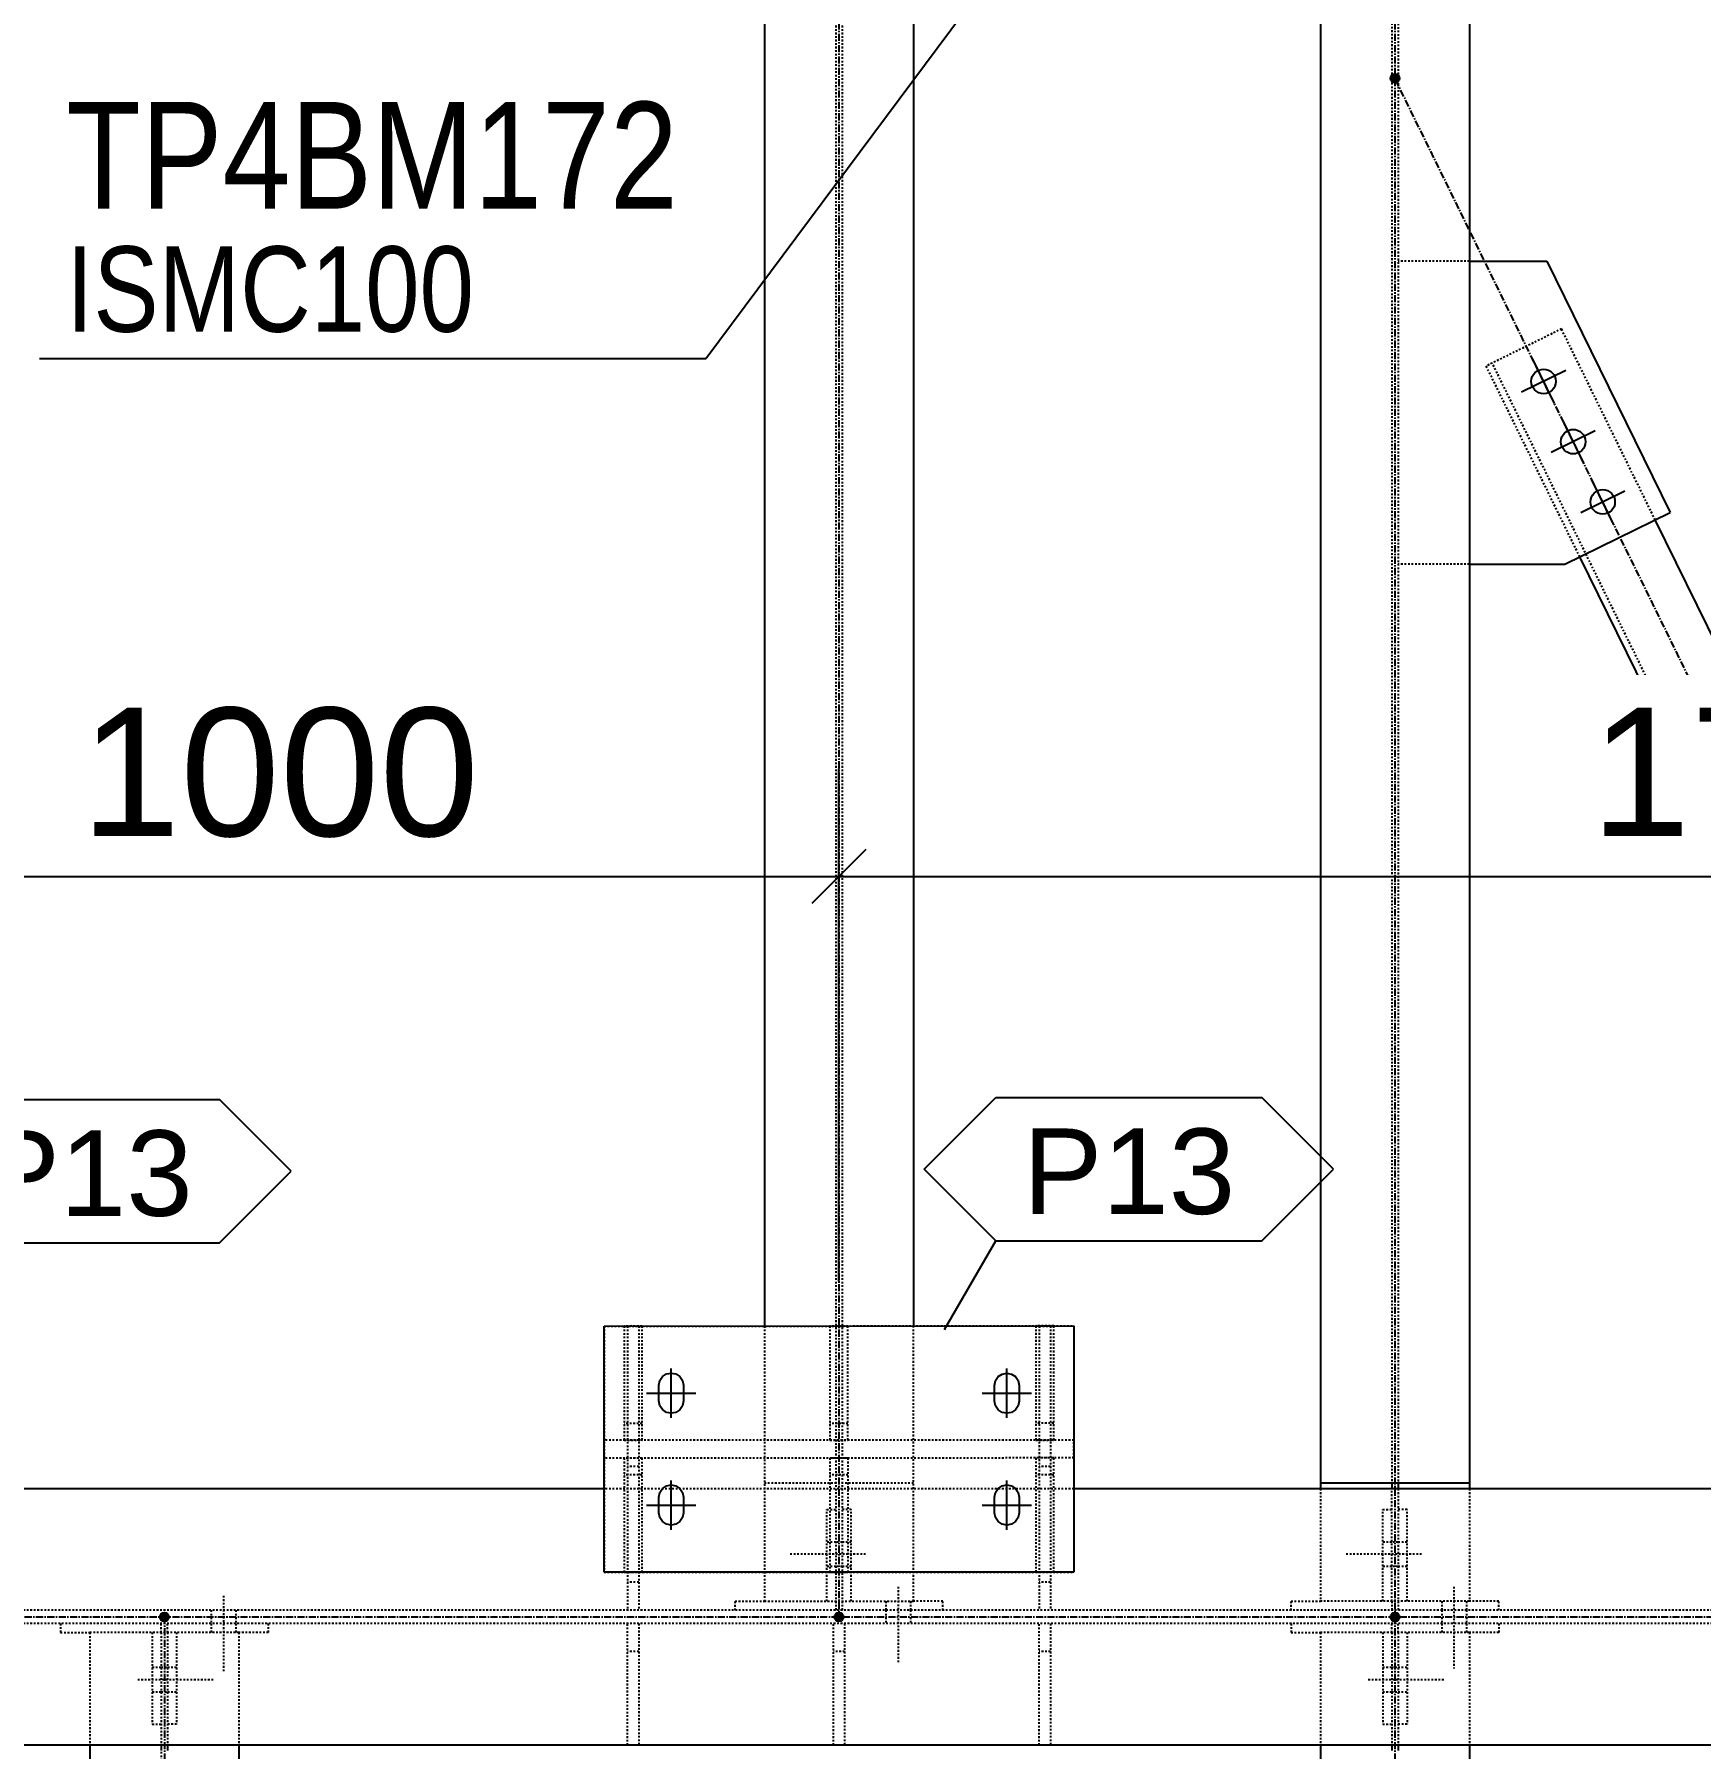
# Model space of a CAD drawing. Header units: millimetres. Extents: x 2102 to 21371, y 12217 to 26594.
# Drawn here: x 15116 to 16605, y 16403 to 17935 of the extents above; entities that cross this region are included whole.
import ezdxf

# ---------------------------------------------------------------- set-up
doc = ezdxf.new("R2010")
doc.units = ezdxf.units.MM
doc.linetypes.add('CENTER', pattern=[12.7, 7.9375, -1.5875, 1.5875, -1.5875])
doc.linetypes.add('DXK_LINE_DOT2', pattern=[3.9198, 1.9599, -1.9599])
for name, color, linetype in [('1', 7, 'Continuous'), ('2', 7, 'Continuous'), ('4', 7, 'Continuous'), ('6', 7, 'Continuous'), ('7', 7, 'Continuous'), ('8', 7, 'Continuous')]:
    doc.layers.add(name, color=color, linetype=linetype)
doc.styles.add('Arial', font='arial.ttf', dxfattribs={"height": 0.2})
doc.styles.add('Arial Narrow', font='ARIALN.TTF', dxfattribs={"height": 0.2})

# ---------------------------------------------------------------- blocks, each defined once
blk = doc.blocks.new('Part-116860372-114981 - 114867')
at = {"layer": '1', "color": 6, "linetype": 'DXK_LINE_DOT2'}
for p, q in [((18841.8, 15464), (18316.8, 15464)), ((20025.6, 15328.3), (9338.1, 15328.3)), ((20025.6, 15313.4), (9338.1, 15313.4)), ((20184.3, 15177.7), (14135.7, 15177.7))]:
    blk.add_line(p, q, dxfattribs=at)
at = {"layer": '2', "color": 2, "linetype": 'Continuous'}
for p, q in [((18316.8, 15464), (17591.8, 15464)), ((20025.6, 15464), (18841.8, 15464)), ((20044.3, 15177.7), (9338.1, 15177.7))]:
    blk.add_line(p, q, dxfattribs=at)
at = {"layer": '4', "color": 4, "linetype": 'CENTER'}
blk.add_line((9338.1, 15320.8), (20200.6, 15320.8), dxfattribs=at)
blk = doc.blocks.new('Part-116860372-114985 - 114867')
at = {"layer": '4', "linetype": 'Continuous'}
blk.add_hatch(color=4, dxfattribs=at).paths.add_polyline_path([(19200.6, 15315.8, -1), (19200.6, 15325.8, -1)])
at = {"layer": '1', "color": 6, "linetype": 'DXK_LINE_DOT2'}
for p, q in [((19197, 18908.3), (19197, 15470.2)), ((19204.1, 17626.2), (19204.1, 15470.2)), ((19117.3, 15464), (19117.3, 15338.3)), ((19197, 15338.3), (19197, 15464)), ((19204.1, 15464), (19204.1, 15338.3)), ((19283.8, 15464), (19283.8, 15338.3)), ((19283.8, 15338.3), (19117.3, 15338.3))]:
    blk.add_line(p, q, dxfattribs=at)
at = {"layer": '2', "color": 2, "linetype": 'Continuous'}
for p, q in [((19117.3, 18914.6), (19117.3, 15464)), ((19283.8, 18914.6), (19283.8, 15464)), ((19283.8, 15470.2), (19117.3, 15470.2)), ((19197, 15470.2), (19197, 15464)), ((19204.1, 15470.2), (19204.1, 15464))]:
    blk.add_line(p, q, dxfattribs=at)
at = {"layer": '4', "color": 4, "linetype": 'CENTER'}
blk.add_line((19200.6, 19070.8), (19200.6, 15320.8), dxfattribs=at)
at = {"layer": '4', "color": 4, "linetype": 'Continuous'}
blk.add_circle((19200.6, 15320.8), 5, dxfattribs=at)
blk = doc.blocks.new('Bolt-116860372-115288 - 114867')
at = {"layer": '1', "color": 1, "linetype": 'DXK_LINE_DOT2'}
for p, q in [((17891.6, 15344.5), (17891.6, 15259.5)), ((17877.9, 15328.3), (17877.9, 15313.4)), ((17905.4, 15328.3), (17905.4, 15313.4)), ((17877.9, 15313.4), (17877.9, 15303.4)), ((17905.4, 15313.4), (17905.4, 15303.4))]:
    blk.add_line(p, q, dxfattribs=at)
blk = doc.blocks.new('Part-116860372-114989 - 114867')
at = {"layer": '4', "linetype": 'Continuous'}
blk.add_hatch(color=4, dxfattribs=at).paths.add_polyline_path([(18579.3, 15315.8, -1), (18579.3, 15325.8, -1)])
at = {"layer": '1', "color": 6, "linetype": 'DXK_LINE_DOT2'}
for p, q in [((18575.8, 19054.6), (18575.8, 15338.3)), ((18582.9, 19054.6), (18582.9, 15338.3)), ((18496.1, 15645.8), (18496.1, 15338.3)), ((18662.6, 15338.3), (18662.6, 15645.8)), ((18662.6, 15470.2), (18496.1, 15470.2)), ((18496.1, 15338.3), (18662.6, 15338.3))]:
    blk.add_line(p, q, dxfattribs=at)
at = {"layer": '2', "color": 2, "linetype": 'Continuous'}
for p, q in [((18496.1, 18745.8), (18496.1, 15645.8)), ((18662.6, 18745.8), (18662.6, 15645.8))]:
    blk.add_line(p, q, dxfattribs=at)
at = {"layer": '4', "color": 4, "linetype": 'CENTER'}
blk.add_line((18579.3, 19070.8), (18579.3, 15320.8), dxfattribs=at)
at = {"layer": '4', "color": 4, "linetype": 'Continuous'}
blk.add_circle((18579.3, 15320.8), 5, dxfattribs=at)
blk = doc.blocks.new('Part-116860372-114995 - 114867')
at = {"layer": '4', "linetype": 'Continuous'}
blk.add_hatch(color=4, dxfattribs=at).paths.add_polyline_path([(19200.6, 15315.8, -1), (19200.6, 15325.8, -1)])
at = {"layer": '1', "color": 6, "linetype": 'DXK_LINE_DOT2'}
for p, q in [((19117.3, 15303.4), (19117.3, 15177.7)), ((19283.8, 15303.4), (19117.3, 15303.4)), ((19197, 15303.4), (19197, 15177.7)), ((19204.1, 15303.4), (19204.1, 15177.7)), ((19283.8, 15303.4), (19283.8, 15177.7))]:
    blk.add_line(p, q, dxfattribs=at)
at = {"layer": '2', "color": 2, "linetype": 'Continuous'}
for p, q in [((19117.3, 15177.7), (19117.3, 12689.6)), ((19197, 15177.7), (19197, 15171.5)), ((19204.1, 15177.7), (19204.1, 15171.5)), ((19283.8, 15177.7), (19283.8, 12689.6))]:
    blk.add_line(p, q, dxfattribs=at)
at = {"layer": '4', "color": 4, "linetype": 'CENTER'}
blk.add_line((19200.6, 15320.8), (19200.6, 12570.8), dxfattribs=at)
at = {"layer": '4', "color": 4, "linetype": 'Continuous'}
blk.add_circle((19200.6, 15320.8), 5, dxfattribs=at)
blk = doc.blocks.new('Part-116860372-114996 - 114867')
at = {"layer": '4', "linetype": 'Continuous'}
blk.add_hatch(color=4, dxfattribs=at).paths.add_polyline_path([(17825.6, 15315.8, -1), (17825.6, 15325.8, -1)])
at = {"layer": '1', "color": 6, "linetype": 'DXK_LINE_DOT2'}
for p, q in [((17742.3, 15303.4), (17742.3, 15177.7)), ((17908.8, 15303.4), (17742.3, 15303.4)), ((17822, 15303.4), (17822, 13817.3)), ((17829.1, 15303.4), (17829.1, 15177.7)), ((17908.8, 15303.4), (17908.8, 15177.7))]:
    blk.add_line(p, q, dxfattribs=at)
at = {"layer": '2', "color": 2, "linetype": 'Continuous'}
for p, q in [((17742.3, 15177.7), (17742.3, 12689.6)), ((17822, 15177.7), (17822, 15171.5)), ((17829.1, 15177.7), (17829.1, 15171.5)), ((17908.8, 15177.7), (17908.8, 12689.6))]:
    blk.add_line(p, q, dxfattribs=at)
at = {"layer": '4', "color": 4, "linetype": 'CENTER'}
blk.add_line((17825.6, 15320.8), (17825.6, 12570.8), dxfattribs=at)
at = {"layer": '4', "color": 4, "linetype": 'Continuous'}
blk.add_circle((17825.6, 15320.8), 5, dxfattribs=at)
blk = doc.blocks.new('Bolt-116860372-115442 - 114867')
at = {"layer": '1', "color": 1, "linetype": 'DXK_LINE_DOT2'}
for p, q in [((18645.4, 15354.5), (18645.4, 15269.5)), ((18631.6, 15338.3), (18631.6, 15328.3)), ((18631.6, 15328.3), (18631.6, 15313.4)), ((18659.1, 15338.3), (18659.1, 15328.3)), ((18659.1, 15328.3), (18659.1, 15313.4))]:
    blk.add_line(p, q, dxfattribs=at)
blk = doc.blocks.new('Part-116860372-115207 - 114867')
at = {"layer": '1', "color": 6, "linetype": 'DXK_LINE_DOT2'}
for p, q in [((17709.5, 15313.4), (17709.5, 15303.4)), ((17709.5, 15303.4), (17742.3, 15303.4)), ((17812, 15303.4), (17812, 15200.9)), ((17822, 15303.4), (17822, 15313.4)), ((17812, 15200.9), (17822, 15200.9))]:
    blk.add_line(p, q, dxfattribs=at)
blk = doc.blocks.new('Part-116860372-115077 - 114867')
at = {"layer": '4', "linetype": 'Continuous'}
for points in [[(19200.6, 17034.6, -1), (19200.6, 17044.6, -1)], [(20044.3, 15315.8, -1), (20044.3, 15325.8, -1)]]:
    blk.add_hatch(color=4, dxfattribs=at).paths.add_polyline_path(points)
at = {"layer": '1', "color": 6, "linetype": 'DXK_LINE_DOT2'}
for p, q in [((19386.7, 16759.7), (19302.6, 16718.3)), ((19491.4, 16546.5), (19386.7, 16759.7)), ((19915.9, 15486), (19309.3, 16721.7)), ((19407.2, 16505.2), (19302.6, 16718.3)), ((19993.3, 15524), (19888.7, 15737.2)), ((19909.2, 15482.7), (19804.5, 15695.9)), ((19993.3, 15524), (19909.2, 15482.7))]:
    blk.add_line(p, q, dxfattribs=at)
at = {"layer": '2', "color": 2, "linetype": 'Continuous'}
for p, q in [((19888.7, 15737.2), (19491.4, 16546.5)), ((19804.5, 15695.9), (19407.2, 16505.2))]:
    blk.add_line(p, q, dxfattribs=at)
at = {"layer": '4', "color": 4, "linetype": 'CENTER'}
blk.add_line((20044.3, 15320.8), (19200.6, 17039.6), dxfattribs=at)
at = {"layer": '4', "color": 4, "linetype": 'Continuous'}
for centre in [(19200.6, 17039.6), (20044.3, 15320.8)]:
    blk.add_circle(centre, 5, dxfattribs=at)
blk = doc.blocks.new('Part-116860372-115211 - 114867')
at = {"layer": '1', "color": 6, "linetype": 'DXK_LINE_DOT2'}
for p, q in [((19084.5, 15313.4), (19084.5, 15303.4)), ((19084.5, 15303.4), (19117.3, 15303.4)), ((19187, 15303.4), (19187, 15200.9)), ((19197, 15303.4), (19197, 15313.4)), ((19187, 15200.9), (19197, 15200.9))]:
    blk.add_line(p, q, dxfattribs=at)
blk = doc.blocks.new('Part-116860372-115273 - 114867')
at = {"layer": '1', "color": 6, "linetype": 'DXK_LINE_DOT2'}
for p, q in [((18592.9, 15440.8), (18582.9, 15440.8)), ((18592.9, 15338.3), (18592.9, 15440.8)), ((18582.9, 15338.3), (18582.9, 15328.3)), ((18695.4, 15338.3), (18662.6, 15338.3)), ((18695.4, 15328.3), (18695.4, 15338.3))]:
    blk.add_line(p, q, dxfattribs=at)
blk = doc.blocks.new('Part-116860372-115277 - 114867')
at = {"layer": '1', "color": 6, "linetype": 'DXK_LINE_DOT2'}
for p, q in [((19214.1, 15440.8), (19204.1, 15440.8)), ((19214.1, 15338.3), (19214.1, 15440.8)), ((19204.1, 15338.3), (19204.1, 15328.3)), ((19316.6, 15338.3), (19283.8, 15338.3)), ((19316.6, 15328.3), (19316.6, 15338.3))]:
    blk.add_line(p, q, dxfattribs=at)
blk = doc.blocks.new('Part-116860372-115206 - 114867')
at = {"layer": '1', "color": 6, "linetype": 'DXK_LINE_DOT2'}
for p, q in [((17829.1, 15303.4), (17829.1, 15313.4)), ((17839.1, 15303.4), (17839.1, 15200.9)), ((17941.6, 15303.4), (17908.8, 15303.4)), ((17941.6, 15313.4), (17941.6, 15303.4)), ((17839.1, 15200.9), (17829.1, 15200.9))]:
    blk.add_line(p, q, dxfattribs=at)
blk = doc.blocks.new('Bolt-116860372-115208 - 114867')
at = {"layer": '1', "color": 1, "linetype": 'DXK_LINE_DOT2'}
for p, q in [((17795.8, 15250.9), (17880.8, 15250.9)), ((17812, 15264.6), (17822, 15264.6)), ((17822, 15264.6), (17829.1, 15264.6)), ((17829.1, 15264.6), (17839.1, 15264.6)), ((17812, 15237.1), (17822, 15237.1)), ((17822, 15237.1), (17829.1, 15237.1)), ((17829.1, 15237.1), (17839.1, 15237.1))]:
    blk.add_line(p, q, dxfattribs=at)
blk = doc.blocks.new('Part-116860372-115210 - 114867')
at = {"layer": '1', "color": 6, "linetype": 'DXK_LINE_DOT2'}
for p, q in [((19204.1, 15303.4), (19204.1, 15313.4)), ((19214.1, 15303.4), (19214.1, 15200.9)), ((19316.6, 15303.4), (19283.8, 15303.4)), ((19316.6, 15313.4), (19316.6, 15303.4)), ((19214.1, 15200.9), (19204.1, 15200.9))]:
    blk.add_line(p, q, dxfattribs=at)
blk = doc.blocks.new('Bolt-116860372-115212 - 114867')
at = {"layer": '1', "color": 1, "linetype": 'DXK_LINE_DOT2'}
for p, q in [((19170.8, 15250.9), (19255.8, 15250.9)), ((19187, 15264.6), (19197, 15264.6)), ((19197, 15264.6), (19204.1, 15264.6)), ((19204.1, 15264.6), (19214.1, 15264.6)), ((19187, 15237.1), (19197, 15237.1)), ((19197, 15237.1), (19204.1, 15237.1)), ((19204.1, 15237.1), (19214.1, 15237.1))]:
    blk.add_line(p, q, dxfattribs=at)
blk = doc.blocks.new('Part-116860372-116575 - 114867')
at = {"layer": '1', "color": 6, "linetype": 'DXK_LINE_DOT2'}
for p, q in [((18339.3, 15645.8), (18339.3, 15518.4)), ((18359.3, 15645.8), (18339.3, 15645.8)), ((18359.3, 15518.4), (18359.3, 15645.8)), ((18359.3, 15537.1), (18339.3, 15537.1)), ((18339.3, 15518.4), (18359.3, 15518.4))]:
    blk.add_line(p, q, dxfattribs=at)
blk = doc.blocks.new('Part-116860372-115272 - 114867')
at = {"layer": '1', "color": 6, "linetype": 'DXK_LINE_DOT2'}
for p, q in [((18565.8, 15338.3), (18565.8, 15440.8)), ((18565.8, 15440.8), (18575.8, 15440.8)), ((18463.3, 15328.3), (18463.3, 15338.3)), ((18463.3, 15338.3), (18496.1, 15338.3)), ((18575.8, 15338.3), (18575.8, 15328.3))]:
    blk.add_line(p, q, dxfattribs=at)
blk = doc.blocks.new('Bolt-116860372-115274 - 114867')
at = {"layer": '1', "color": 1, "linetype": 'DXK_LINE_DOT2'}
for p, q in [((18575.8, 15404.5), (18565.8, 15404.5)), ((18582.9, 15404.5), (18575.8, 15404.5)), ((18592.9, 15404.5), (18582.9, 15404.5)), ((18609.1, 15390.8), (18524.1, 15390.8)), ((18575.8, 15377), (18565.8, 15377)), ((18582.9, 15377), (18575.8, 15377)), ((18592.9, 15377), (18582.9, 15377))]:
    blk.add_line(p, q, dxfattribs=at)
blk = doc.blocks.new('Part-116860372-115276 - 114867')
at = {"layer": '1', "color": 6, "linetype": 'DXK_LINE_DOT2'}
for p, q in [((19187, 15338.3), (19187, 15440.8)), ((19187, 15440.8), (19197, 15440.8)), ((19084.5, 15328.3), (19084.5, 15338.3)), ((19084.5, 15338.3), (19117.3, 15338.3)), ((19197, 15338.3), (19197, 15328.3))]:
    blk.add_line(p, q, dxfattribs=at)
blk = doc.blocks.new('Bolt-116860372-115278 - 114867')
at = {"layer": '1', "color": 1, "linetype": 'DXK_LINE_DOT2'}
for p, q in [((19197, 15404.5), (19187, 15404.5)), ((19204.1, 15404.5), (19197, 15404.5)), ((19214.1, 15404.5), (19204.1, 15404.5)), ((19230.4, 15390.8), (19145.4, 15390.8)), ((19197, 15377), (19187, 15377)), ((19204.1, 15377), (19197, 15377)), ((19214.1, 15377), (19204.1, 15377))]:
    blk.add_line(p, q, dxfattribs=at)
blk = doc.blocks.new('Bolt-116860372-115282 - 114867')
at = {"layer": '1', "color": 1, "linetype": 'DXK_LINE_DOT2'}
for p, q in [((19266.6, 15354.5), (19266.6, 15263.3)), ((19252.9, 15338.3), (19252.9, 15328.3)), ((19252.9, 15328.3), (19252.9, 15313.4)), ((19280.4, 15338.3), (19280.4, 15328.3)), ((19280.4, 15328.3), (19280.4, 15313.4)), ((19252.9, 15313.4), (19252.9, 15303.4)), ((19280.4, 15313.4), (19280.4, 15303.4))]:
    blk.add_line(p, q, dxfattribs=at)
blk = doc.blocks.new('Bolt-116860372-116582 - 114867')
at = {"layer": '2', "color": 1, "linetype": 'Continuous'}
for p, q in [((18382.1, 15589.3), (18386.6, 15592.3)), ((18386.6, 15592.3), (18391.8, 15593.3)), ((18391.8, 15543.3), (18391.8, 15598.3)), ((18391.8, 15593.3), (18391.8, 15593.3)), ((18391.8, 15593.3), (18397.1, 15592.3)), ((18397.1, 15592.3), (18401.6, 15589.3)), ((18757.1, 15589.3), (18761.6, 15592.2)), ((18761.6, 15592.2), (18766.8, 15593.3)), ((18766.8, 15543.3), (18766.8, 15598.3)), ((18766.8, 15593.3), (18766.8, 15593.3)), ((18766.8, 15593.3), (18772.1, 15592.2)), ((18772.1, 15592.2), (18776.6, 15589.3)), ((18378.1, 15579.6), (18379.1, 15584.8)), ((18378.1, 15562.1), (18378.1, 15579.6)), ((18379.1, 15584.8), (18382.1, 15589.3)), ((18401.6, 15589.3), (18404.5, 15584.8)), ((18404.5, 15584.8), (18405.6, 15579.6)), ((18405.6, 15579.6), (18405.6, 15562.1)), ((18753.1, 15579.5), (18754.1, 15584.8)), ((18753.1, 15562), (18753.1, 15579.5)), ((18754.1, 15584.8), (18757.1, 15589.3)), ((18776.6, 15589.3), (18779.5, 15584.8)), ((18779.5, 15584.8), (18780.6, 15579.5)), ((18780.6, 15579.5), (18780.6, 15562)), ((18364.3, 15570.8), (18419.3, 15570.8)), ((18379.1, 15556.8), (18378.1, 15562.1)), ((18382.1, 15552.4), (18379.1, 15556.8)), ((18386.6, 15549.4), (18382.1, 15552.4)), ((18401.6, 15552.3), (18397.1, 15549.4)), ((18404.5, 15556.8), (18401.6, 15552.3)), ((18405.6, 15562.1), (18404.5, 15556.8)), ((18739.3, 15570.8), (18794.3, 15570.8)), ((18754.1, 15556.8), (18753.1, 15562)), ((18757.1, 15552.3), (18754.1, 15556.8)), ((18779.5, 15556.8), (18776.6, 15552.3)), ((18780.6, 15562), (18779.5, 15556.8)), ((18391.8, 15548.3), (18386.6, 15549.4)), ((18397.1, 15549.4), (18391.8, 15548.3)), ((18391.8, 15548.3), (18391.8, 15548.3)), ((18761.6, 15549.3), (18757.1, 15552.3)), ((18766.8, 15548.3), (18761.6, 15549.3)), ((18772.1, 15549.3), (18766.8, 15548.3)), ((18766.8, 15548.3), (18766.8, 15548.3)), ((18776.6, 15552.3), (18772.1, 15549.3)), ((18378.1, 15454.6), (18379.1, 15459.8)), ((18379.1, 15459.8), (18382.1, 15464.3)), ((18382.1, 15464.3), (18386.6, 15467.3)), ((18386.6, 15467.3), (18391.8, 15468.3)), ((18391.8, 15418.3), (18391.8, 15473.3)), ((18391.8, 15468.3), (18391.8, 15468.3)), ((18391.8, 15468.3), (18397.1, 15467.3)), ((18397.1, 15467.3), (18401.5, 15464.3)), ((18401.5, 15464.3), (18404.5, 15459.8)), ((18404.5, 15459.8), (18405.6, 15454.6)), ((18753.1, 15454.5), (18754.1, 15459.8)), ((18754.1, 15459.8), (18757.1, 15464.3)), ((18757.1, 15464.3), (18761.6, 15467.2)), ((18761.6, 15467.2), (18766.8, 15468.3)), ((18766.8, 15418.3), (18766.8, 15473.3)), ((18766.8, 15468.3), (18766.8, 15468.3)), ((18766.8, 15468.3), (18772.1, 15467.2)), ((18772.1, 15467.2), (18776.5, 15464.3)), ((18776.5, 15464.3), (18779.5, 15459.8)), ((18779.5, 15459.8), (18780.6, 15454.5)), ((18364.3, 15445.8), (18419.3, 15445.8)), ((18378.1, 15437.1), (18378.1, 15454.6)), ((18405.6, 15454.6), (18405.6, 15437.1)), ((18739.3, 15445.8), (18794.3, 15445.8)), ((18753.1, 15437), (18753.1, 15454.5)), ((18780.6, 15454.5), (18780.6, 15437)), ((18379.1, 15431.8), (18378.1, 15437.1)), ((18382.1, 15427.4), (18379.1, 15431.8)), ((18386.6, 15424.4), (18382.1, 15427.4)), ((18391.8, 15423.3), (18386.6, 15424.4)), ((18397.1, 15424.4), (18391.8, 15423.3)), ((18391.8, 15423.3), (18391.8, 15423.3)), ((18401.5, 15427.3), (18397.1, 15424.4)), ((18404.5, 15431.8), (18401.5, 15427.3)), ((18405.6, 15437.1), (18404.5, 15431.8)), ((18754.1, 15431.8), (18753.1, 15437)), ((18757.1, 15427.3), (18754.1, 15431.8)), ((18761.6, 15424.3), (18757.1, 15427.3)), ((18766.8, 15423.3), (18761.6, 15424.3)), ((18772.1, 15424.3), (18766.8, 15423.3)), ((18766.8, 15423.3), (18766.8, 15423.3)), ((18776.5, 15427.3), (18772.1, 15424.3)), ((18779.5, 15431.8), (18776.5, 15427.3)), ((18780.6, 15437), (18779.5, 15431.8))]:
    blk.add_line(p, q, dxfattribs=at)
blk = doc.blocks.new('Part-116860372-116580 - 114867')
at = {"layer": '1', "color": 6, "linetype": 'DXK_LINE_DOT2'}
for p, q in [((18799.3, 15645.9), (18799.3, 15518.4)), ((18819.3, 15645.9), (18799.3, 15645.9)), ((18819.3, 15518.4), (18819.3, 15645.9)), ((18819.3, 15537.2), (18799.3, 15537.2)), ((18799.3, 15518.4), (18819.3, 15518.4))]:
    blk.add_line(p, q, dxfattribs=at)
blk = doc.blocks.new('Part-116860372-116574 - 114867')
at = {"layer": '2', "color": 2, "linetype": 'Continuous'}
for p, q in [((18316.8, 15645.8), (18841.8, 15645.9)), ((18316.8, 15370.8), (18316.8, 15645.8)), ((18841.8, 15645.9), (18841.8, 15370.9)), ((18841.8, 15370.9), (18316.8, 15370.8))]:
    blk.add_line(p, q, dxfattribs=at)
blk = doc.blocks.new('Part-116860372-116620 - 114867')
at = {"layer": '1', "color": 6, "linetype": 'DXK_LINE_DOT2'}
for p, q in [((18573.1, 15177.7), (18573.1, 15313.4)), ((18585.6, 15313.4), (18585.6, 15177.7)), ((18585.6, 15282.1), (18573.1, 15282.1))]:
    blk.add_line(p, q, dxfattribs=at)
blk = doc.blocks.new('Part-116860372-116577 - 114867')
at = {"layer": '1', "color": 6, "linetype": 'DXK_LINE_DOT2'}
for p, q in [((18359.3, 15498.3), (18339.3, 15498.3)), ((18339.3, 15498.3), (18339.3, 15370.8)), ((18359.3, 15370.8), (18359.3, 15498.3)), ((18359.3, 15479.6), (18339.3, 15479.6)), ((18339.3, 15370.8), (18359.3, 15370.8))]:
    blk.add_line(p, q, dxfattribs=at)
blk = doc.blocks.new('Part-116860372-116581 - 114867')
at = {"layer": '1', "color": 6, "linetype": 'DXK_LINE_DOT2'}
for p, q in [((18819.3, 15498.4), (18799.3, 15498.4)), ((18799.3, 15498.4), (18799.3, 15370.8)), ((18819.3, 15370.8), (18819.3, 15498.4)), ((18819.3, 15479.6), (18799.3, 15479.6)), ((18799.3, 15370.8), (18819.3, 15370.8))]:
    blk.add_line(p, q, dxfattribs=at)
blk = doc.blocks.new('Part-116860372-116573 - 114867')
at = {"layer": '1', "color": 6, "linetype": 'DXK_LINE_DOT2'}
for p, q in [((18841.8, 15518.4), (18316.8, 15518.3)), ((18316.8, 15498.3), (18316.8, 15518.3)), ((18841.8, 15498.4), (18841.8, 15518.4)), ((18841.8, 15498.4), (18316.8, 15498.3))]:
    blk.add_line(p, q, dxfattribs=at)
blk = doc.blocks.new('Part-116860372-116287 - 114867')
at = {"layer": '1', "color": 6, "linetype": 'DXK_LINE_DOT2'}
for p, q in [((19283.8, 16835.4), (19204.1, 16835.4)), ((19283.8, 16496.9), (19204.1, 16496.9))]:
    blk.add_line(p, q, dxfattribs=at)
at = {"layer": '2', "color": 2, "linetype": 'Continuous'}
for p, q in [((19283.8, 16835.4), (19370.5, 16835.4)), ((19370.5, 16835.4), (19508.2, 16554.7)), ((19390.4, 16496.9), (19508.2, 16554.7)), ((19283.8, 16496.9), (19390.4, 16496.9))]:
    blk.add_line(p, q, dxfattribs=at)
blk = doc.blocks.new('Bolt-116860372-116288 - 114867')
at = {"layer": '2', "color": 1, "linetype": 'Continuous'}
for p, q in [((19378.9, 16676.4), (19354.6, 16725.8)), ((19391.4, 16713.2), (19342.1, 16689)), ((19424.5, 16645.9), (19375.1, 16621.7)), ((19411.9, 16609.1), (19387.7, 16658.5)), ((19445, 16541.8), (19420.7, 16591.1)), ((19457.5, 16578.6), (19408.2, 16554.3))]:
    blk.add_line(p, q, dxfattribs=at)
for centre in [(19366.7, 16701.1), (19399.8, 16633.8), (19432.8, 16566.5)]:
    blk.add_circle(centre, 13.7, dxfattribs=at)
blk = doc.blocks.new('Part-116860372-116576 - 114867')
at = {"layer": '1', "color": 6, "linetype": 'DXK_LINE_DOT2'}
for p, q in [((18316.8, 15645.8), (18841.8, 15645.9)), ((18316.8, 15645.8), (18316.8, 15370.8)), ((18841.8, 15645.9), (18841.8, 15370.9)), ((18316.8, 15370.8), (18841.8, 15370.9))]:
    blk.add_line(p, q, dxfattribs=at)
blk = doc.blocks.new('Part-116860372-116578 - 114867')
at = {"layer": '1', "color": 6, "linetype": 'DXK_LINE_DOT2'}
for p, q in [((18569.3, 15645.8), (18569.3, 15518.4)), ((18589.3, 15645.8), (18569.3, 15645.8)), ((18589.3, 15518.4), (18589.3, 15645.8)), ((18589.3, 15537.1), (18569.3, 15537.1)), ((18569.3, 15518.4), (18589.3, 15518.4))]:
    blk.add_line(p, q, dxfattribs=at)
blk = doc.blocks.new('Part-116860372-116579 - 114867')
at = {"layer": '1', "color": 6, "linetype": 'DXK_LINE_DOT2'}
for p, q in [((18589.3, 15498.3), (18569.3, 15498.3)), ((18569.3, 15498.3), (18569.3, 15370.8)), ((18589.3, 15498.3), (18589.3, 15370.8)), ((18589.3, 15479.6), (18569.3, 15479.6))]:
    blk.add_line(p, q, dxfattribs=at)
at = {"layer": '2', "color": 2, "linetype": 'Continuous'}
for p, q in [((18569.3, 15370.8), (18569.3, 15370.8)), ((18569.3, 15370.8), (18589.3, 15370.8)), ((18589.3, 15370.8), (18589.3, 15370.8))]:
    blk.add_line(p, q, dxfattribs=at)
blk = doc.blocks.new('Part-116860372-116618 - 114867')
at = {"layer": '1', "color": 6, "linetype": 'DXK_LINE_DOT2'}
for p, q in [((18803.1, 15645.9), (18803.1, 15328.3)), ((18803.1, 15645.9), (18815.6, 15645.9)), ((18803.1, 15645.8), (18815.6, 15645.8)), ((18815.6, 15645.9), (18815.6, 15328.3)), ((18815.6, 15489), (18803.1, 15489)), ((18815.6, 15359.5), (18803.1, 15359.5))]:
    blk.add_line(p, q, dxfattribs=at)
blk = doc.blocks.new('Part-116860372-116619 - 114867')
at = {"layer": '1', "color": 6, "linetype": 'DXK_LINE_DOT2'}
for p, q in [((18803.1, 15177.7), (18803.1, 15313.4)), ((18815.6, 15313.4), (18815.6, 15177.7)), ((18815.6, 15282.1), (18803.1, 15282.1))]:
    blk.add_line(p, q, dxfattribs=at)
blk = doc.blocks.new('Part-116860372-116621 - 114867')
at = {"layer": '1', "color": 6, "linetype": 'DXK_LINE_DOT2'}
for p, q in [((18343.1, 15645.8), (18343.1, 15328.3)), ((18355.6, 15645.8), (18343.1, 15645.8)), ((18355.6, 15645.8), (18355.6, 15328.3)), ((18355.6, 15489), (18343.1, 15489)), ((18355.6, 15359.5), (18343.1, 15359.5))]:
    blk.add_line(p, q, dxfattribs=at)
blk = doc.blocks.new('Part-116860372-116622 - 114867')
at = {"layer": '1', "color": 6, "linetype": 'DXK_LINE_DOT2'}
for p, q in [((18343.1, 15177.7), (18343.1, 15313.4)), ((18355.6, 15313.4), (18355.6, 15177.7)), ((18355.6, 15282.1), (18343.1, 15282.1))]:
    blk.add_line(p, q, dxfattribs=at)
blk = doc.blocks.new('StraightDimension-116860372-159500 - 114867')
at = {"layer": '6', "color": 3, "linetype": 'Continuous'}
for p, q in [((17329.3, 15695.8), (17329.3, 16268.2)), ((18579.3, 15695.8), (18579.3, 16268.2)), ((17359.3, 16178.2), (17299.3, 16118.2)), ((18549.3, 16118.2), (18609.3, 16178.2)), ((17329.3, 16148.2), (18579.3, 16148.2))]:
    blk.add_line(p, q, dxfattribs=at)
at = {"color": 0}
blk.add_wipeout([(18206.7, 16163.2), (18206.7, 16373.2), (17702, 16373.2), (17702, 16163.2)], dxfattribs=at).dxf.layer = '6'
at = {"layer": '6', "color": 7, "style": 'Arial'}
blk.add_text('1000', height=143.26, dxfattribs=at).set_placement((17732, 16193.2))
blk = doc.blocks.new('StraightDimension-116860372-159499 - 114867')
at = {"layer": '6', "color": 3, "linetype": 'Continuous'}
for p, q in [((18579.3, 15695.8), (18579.3, 16268.2)), ((20704.3, 15752.1), (20704.3, 16268.2)), ((18609.3, 16178.2), (18549.3, 16118.2)), ((20674.3, 16118.2), (20734.3, 16178.2)), ((18579.3, 16148.2), (20704.3, 16148.2))]:
    blk.add_line(p, q, dxfattribs=at)
at = {"color": 0}
blk.add_wipeout([(19894.1, 16163.2), (19894.1, 16373.2), (19389.4, 16373.2), (19389.4, 16163.2)], dxfattribs=at).dxf.layer = '6'
at = {"layer": '6', "color": 7, "style": 'Arial'}
blk.add_text('1700', height=143.26, dxfattribs=at).set_placement((19419.4, 16193.2))
blk = doc.blocks.new('Mark-116860372-129726 - 114867')
at = {"layer": '8', "color": 7, "linetype": 'Continuous'}
for p in [(18775.7, 17189.6), (17685.8, 16726.6)]:
    blk.add_line(p, (18430.9, 16726.6), dxfattribs=at)
at = {"color": 0}
for points in [[(18400.9, 16894.1), (18400.9, 17019.1), (17715.8, 17019.1), (17715.8, 16894.1)], [(18172.6, 16756.6), (18172.6, 16856.6), (17715.8, 16856.6), (17715.8, 16756.6)]]:
    blk.add_wipeout(points, dxfattribs=at).dxf.layer = '8'
for points in [[(18400.9, 16894.1), (18400.9, 17019.1), (17715.8, 17019.1), (17715.8, 16894.1)], [(18172.6, 16756.6), (18172.6, 16856.6), (17715.8, 16856.6), (17715.8, 16756.6)]]:
    blk.add_wipeout(points, dxfattribs=at).dxf.layer = '8'
at = {"layer": '8', "color": 7, "style": 'Arial Narrow'}
for s, height, p in [('TP4BM172', 119.3, (17715.8, 16894.1)), ('ISMC100', 95.44, (17715.8, 16756.6))]:
    blk.add_text(s, height=height, dxfattribs=at).set_placement(p)
blk = doc.blocks.new('Text-116860372-130438 - 114867')
at = {"layer": '7', "color": 6, "linetype": 'Continuous'}
for p, q in [((17509.8, 15818.9), (17589.8, 15898.9)), ((17589.8, 15898.9), (17887, 15898.9)), ((17967, 15818.9), (17887, 15898.9)), ((17589.8, 15738.9), (17509.8, 15818.9)), ((17887, 15738.9), (17967, 15818.9)), ((17532.4, 15640.1), (17589.8, 15738.9)), ((17589.8, 15738.9), (17887, 15738.9))]:
    blk.add_line(p, q, dxfattribs=at)
at = {"color": 0, "linetype": 'Continuous'}
blk.add_wipeout([(17857, 15768.9), (17857, 15868.9), (17619.8, 15868.9), (17619.8, 15768.9)], dxfattribs=at).dxf.layer = '7'
at = {"layer": '7', "color": 7, "linetype": 'Continuous', "style": 'Arial'}
blk.add_text('P13', height=95.51, dxfattribs=at).set_placement((17619.8, 15768.9))
blk = doc.blocks.new('Text-116860372-130442 - 114867')
at = {"layer": '7', "color": 6, "linetype": 'Continuous'}
for p, q in [((18674.7, 15821), (18754.7, 15901)), ((18754.7, 15901), (19051.8, 15901)), ((19131.8, 15821), (19051.8, 15901)), ((18754.7, 15741), (18674.7, 15821)), ((19051.8, 15741), (19131.8, 15821)), ((18697.2, 15642.1), (18754.7, 15741)), ((18754.7, 15741), (19051.8, 15741))]:
    blk.add_line(p, q, dxfattribs=at)
at = {"color": 0, "linetype": 'Continuous'}
blk.add_wipeout([(19021.8, 15771), (19021.8, 15871), (18784.7, 15871), (18784.7, 15771)], dxfattribs=at).dxf.layer = '7'
at = {"layer": '7', "color": 7, "linetype": 'Continuous', "style": 'Arial'}
blk.add_text('P13', height=95.51, dxfattribs=at).set_placement((18784.7, 15771))

msp = doc.modelspace()

# ---------------------------------------------------------------- block references
at = {"xscale": 0.8, "yscale": 0.8, "zscale": 0.8}
for name in ['Part-116860372-114989 - 114867', 'Part-116860372-114985 - 114867', 'Part-116860372-115077 - 114867', 'Part-116860372-116287 - 114867', 'Bolt-116860372-116288 - 114867', 'Part-116860372-116574 - 114867', 'Part-116860372-116576 - 114867', 'Part-116860372-116575 - 114867', 'Part-116860372-116621 - 114867', 'Part-116860372-116578 - 114867', 'Part-116860372-116580 - 114867', 'Part-116860372-116618 - 114867', 'Bolt-116860372-116582 - 114867', 'Part-116860372-116573 - 114867', 'Part-116860372-116577 - 114867', 'Part-116860372-116579 - 114867', 'Part-116860372-116581 - 114867', 'Part-116860372-114981 - 114867', 'Part-116860372-115272 - 114867', 'Part-116860372-115273 - 114867', 'Part-116860372-115276 - 114867', 'Part-116860372-115277 - 114867', 'Bolt-116860372-115274 - 114867', 'Bolt-116860372-115278 - 114867', 'Bolt-116860372-115288 - 114867', 'Bolt-116860372-115442 - 114867', 'Bolt-116860372-115282 - 114867', 'Part-116860372-114996 - 114867', 'Part-116860372-114995 - 114867', 'Part-116860372-115207 - 114867', 'Part-116860372-115206 - 114867', 'Part-116860372-116622 - 114867', 'Part-116860372-116620 - 114867', 'Part-116860372-116619 - 114867', 'Part-116860372-115211 - 114867', 'Part-116860372-115210 - 114867', 'Bolt-116860372-115208 - 114867', 'Bolt-116860372-115212 - 114867']:
    msp.add_blockref(name, (971.5, 4264.2), dxfattribs=at)

# ---------------------------------------------------------------- next in the draw order: block references
for name in ['Mark-116860372-129726 - 114867', 'StraightDimension-116860372-159500 - 114867']:
    msp.add_blockref(name, (971.5, 4264.2), dxfattribs=at)

# ---------------------------------------------------------------- next in the draw order: block references
for name in ['StraightDimension-116860372-159499 - 114867', 'Text-116860372-130438 - 114867']:
    msp.add_blockref(name, (971.5, 4264.2), dxfattribs=at)

# ---------------------------------------------------------------- next in the draw order: block references
msp.add_blockref('Text-116860372-130442 - 114867', (971.5, 4264.2), dxfattribs=at)

doc.saveas('drawing.dxf')
